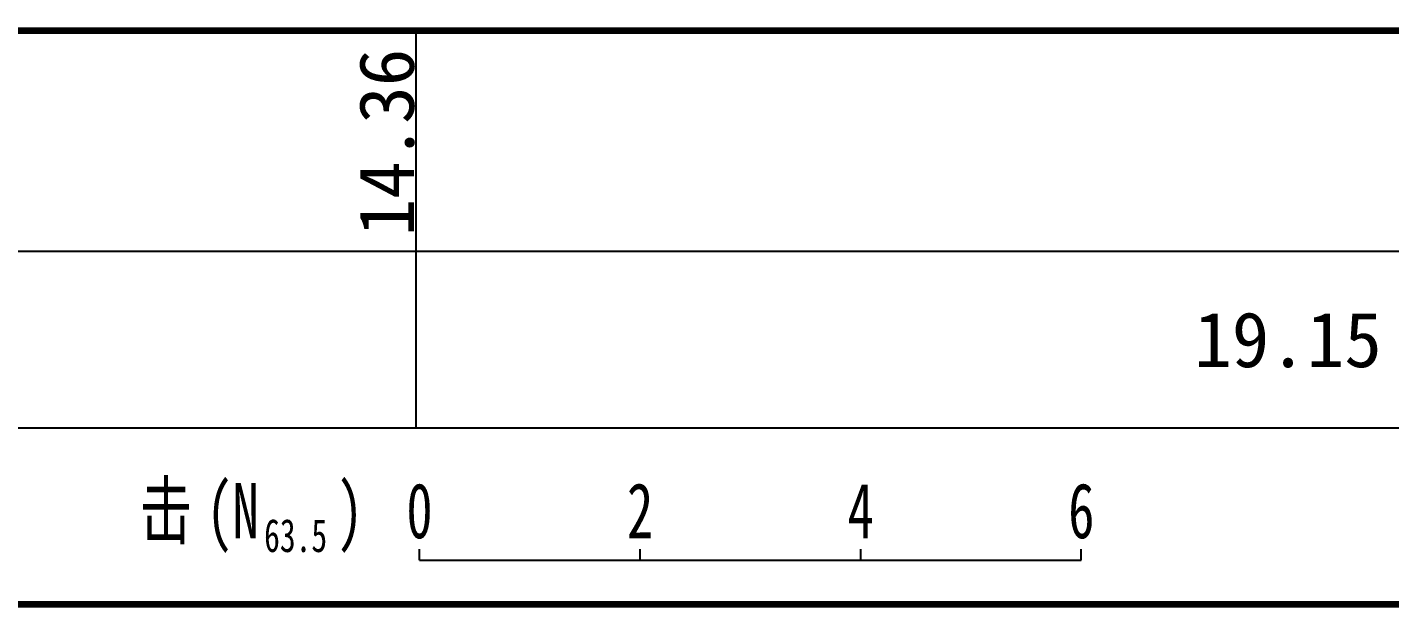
# Model space of a CAD drawing. Header units: millimetres. Extents: x -255 to 9196, y 129 to 426.
# Drawn here: x 439.5 to 501.3, y 197.5 to 223.8 of the extents above; entities that cross this region are included whole.
import ezdxf
from ezdxf.enums import TextEntityAlignment as Align

# ---------------------------------------------------------------- set-up
doc = ezdxf.new("R2010")
doc.units = ezdxf.units.MM
doc.layers.add('地质-原位曲线', color=7, linetype='Continuous')
doc.layers.add('地质-标注栏', color=7, linetype='Continuous')
doc.styles.add('标注栏数据', font='simfang_0.ttf', dxfattribs={"width": 0.7, "height": 2.5})

msp = doc.modelspace()

# ---------------------------------------------------------------- linework, layer by layer
at = {"layer": '地质-原位曲线', "color": 7, "linetype": 'Continuous'}
for p, q in [((457.28, 199.69), (457.28, 200.19)), ((467.28, 199.69), (467.28, 200.19)), ((477.28, 199.69), (477.28, 200.19)), ((487.28, 199.69), (487.28, 200.19)), ((457.28, 199.69), (487.28, 199.69))]:
    msp.add_line(p, q, dxfattribs=at)
at = {"layer": '地质-标注栏', "color": 7, "linetype": 'Continuous', "const_width": 0.3}
for points in [[(207.253, 223.69), (563.723, 223.69)], [(207.253, 197.69), (563.723, 197.69)]]:
    msp.add_lwpolyline(points, dxfattribs=at)
at = {"layer": '地质-标注栏', "color": 7, "linetype": 'Continuous'}
for points in [[(457.13, 213.69), (457.13, 223.69)], [(207.253, 213.69), (563.723, 213.69)], [(457.13, 205.69), (457.13, 213.69)], [(457.13, 205.69), (457.13, 213.69)], [(207.253, 205.69), (563.723, 205.69)]]:
    msp.add_lwpolyline(points, dxfattribs=at)

# ---------------------------------------------------------------- texts
at = {"layer": '地质-原位曲线', "color": 7, "linetype": 'Continuous', "style": '标注栏数据', "width": 0.7}
for s, height, p in [('击', 2.5, (444.593, 200.69)), ('(N', 2.5, (447.615, 200.69)), (')', 2.5, (453.542, 200.69)), ('63.5', 1.5, (450.236, 200.065))]:
    msp.add_text(s, height=height, dxfattribs=at).set_placement(p)
for s, p in [('0', (457.28, 200.69)), ('2', (467.28, 200.69)), ('4', (477.28, 200.69)), ('6', (487.28, 200.69))]:
    msp.add_text(s, height=2.5, dxfattribs=at).set_placement(p, align=Align.CENTER)
at = {"layer": '地质-标注栏', "color": 7, "linetype": 'Continuous', "style": '标注栏数据'}
msp.add_text('14.36', height=2.5, rotation=90, dxfattribs=at).set_placement((457.03, 214.366))
msp.add_text('19.15', height=2.5, dxfattribs=at).set_placement((492.399, 208.44))

doc.saveas('drawing.dxf')
